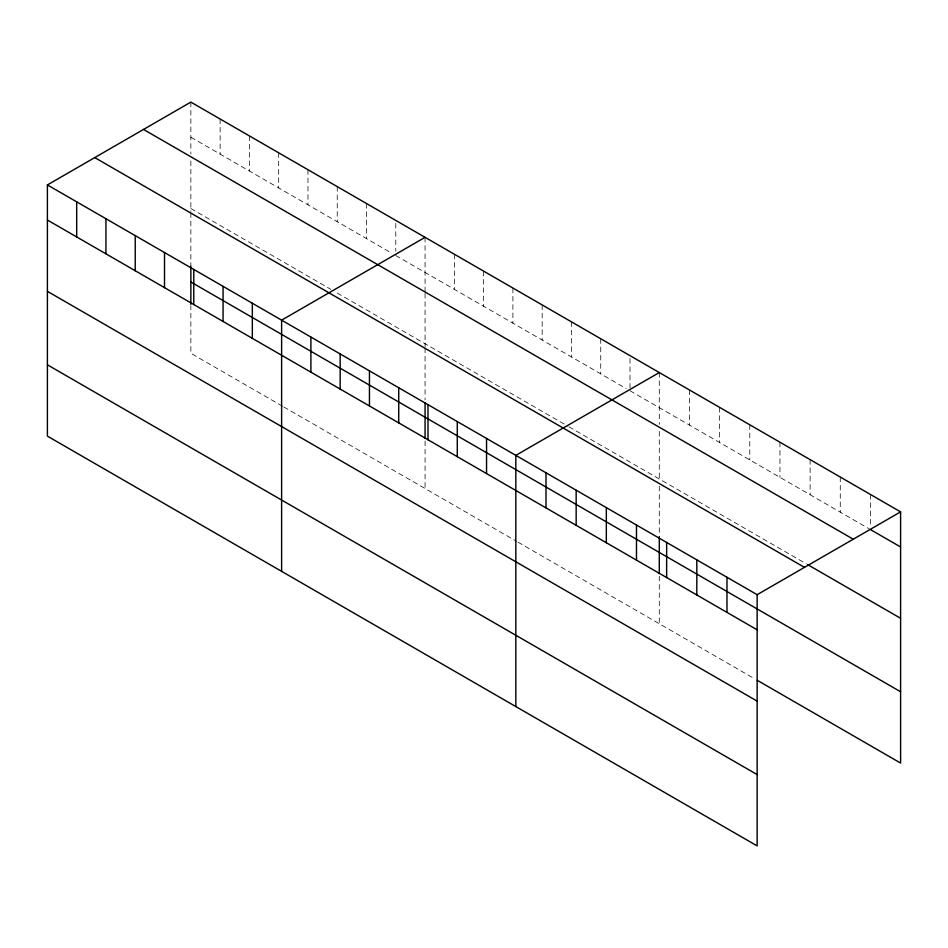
<?xml version="1.0" encoding="UTF-8"?>
<svg xmlns="http://www.w3.org/2000/svg" width="948" height="948" viewBox="0 0 948 948"><rect width="100%" height="100%" fill="white"/><g stroke="black" fill="none" stroke-linecap="round" stroke-linejoin="round"><path stroke-width="0.71" stroke-dasharray="4.74 3.56" d="M190.856 137.211L391.974 253.329M395.79 255.533L626.19 388.55M630.005 390.754L869.174 528.842M190.856 208.524L330.876 289.365M337.239 293.039L567.639 426.055M568.907 426.79L806.333 563.87M282.504 406.218L190.856 353.308L190.856 305.766M283.784 406.953L516.719 541.438M517.999 542.173L754.809 678.898M870.442 494.453L870.442 526.638M840.272 477.045L840.272 512.145M810.113 459.626L810.113 494.738M779.943 442.218L779.943 477.318M749.785 424.799L749.785 459.899M719.615 407.379L719.615 442.491M689.457 389.972L689.457 425.071M659.287 372.552L659.287 424.431M659.287 431.423L659.287 478.965M659.287 486.17L659.287 535.146M659.287 576.206L659.287 623.748M630.005 358.569L630.005 387.827M600.736 338.744L600.736 373.856M571.454 321.846L571.454 356.946M542.185 304.936L542.185 340.048M512.904 288.038L512.904 323.138M483.622 271.14L483.622 306.24M454.353 254.23L454.353 289.341M425.071 237.332L425.071 292.008M425.071 293.406L425.071 346.624M425.071 348.07L425.071 399.926M425.071 440.986L425.071 488.528M395.79 223.349L395.79 251.149M366.521 203.524L366.521 238.623M337.239 186.626L337.239 221.725M307.97 169.716L307.97 204.827M278.688 152.818L278.688 187.917M249.407 135.908L249.407 171.019M220.137 119.01L220.137 154.109M190.856 102.111L190.856 153.991M190.856 160.982L190.856 211.404M190.856 212.838L190.856 266.151"/><path stroke-width="1.42" d="M47.4 184.931L757.144 594.692L757.144 845.889L47.4 436.127L47.4 184.931L190.856 102.111L900.6 511.873L900.6 763.069L757.322 680.344M425.071 237.332L281.615 320.151L281.615 571.348M659.287 372.552L515.831 455.372L515.831 706.568M757.144 594.692L900.6 511.873M870.442 529.565L900.6 546.972M143.515 129.438L853.259 539.211M807.589 564.593L900.6 618.286M94.741 157.593L804.485 567.366M190.856 281.994L900.6 691.756M47.4 220.031L757.144 629.804M47.4 291.344L757.144 701.117M47.4 364.814L757.144 774.587M726.974 577.285L726.974 612.384M696.816 559.865L696.816 594.977M666.645 542.446L666.645 577.557M659.287 536.592L659.287 573.41M636.487 525.038L636.487 560.138M606.329 507.618L606.329 542.73M576.159 490.211L576.159 525.311M546.001 472.791L546.001 507.891M486.549 438.474L486.549 473.573M457.28 421.576L457.28 456.675M427.998 404.666L427.998 439.777M425.071 402.805L425.071 438.189M398.729 387.768L398.729 422.867M369.447 370.858L369.447 405.969M340.166 353.959L340.166 389.059M310.897 337.061L310.897 372.161M252.334 303.253L252.334 338.353M223.064 286.343L223.064 321.455M193.783 269.445L193.783 304.545M190.856 266.151L190.856 304.367M164.514 252.547L164.514 287.647M135.232 235.637L135.232 270.749M105.951 218.739L105.951 253.839M76.681 201.829L76.681 236.941"/></g></svg>
